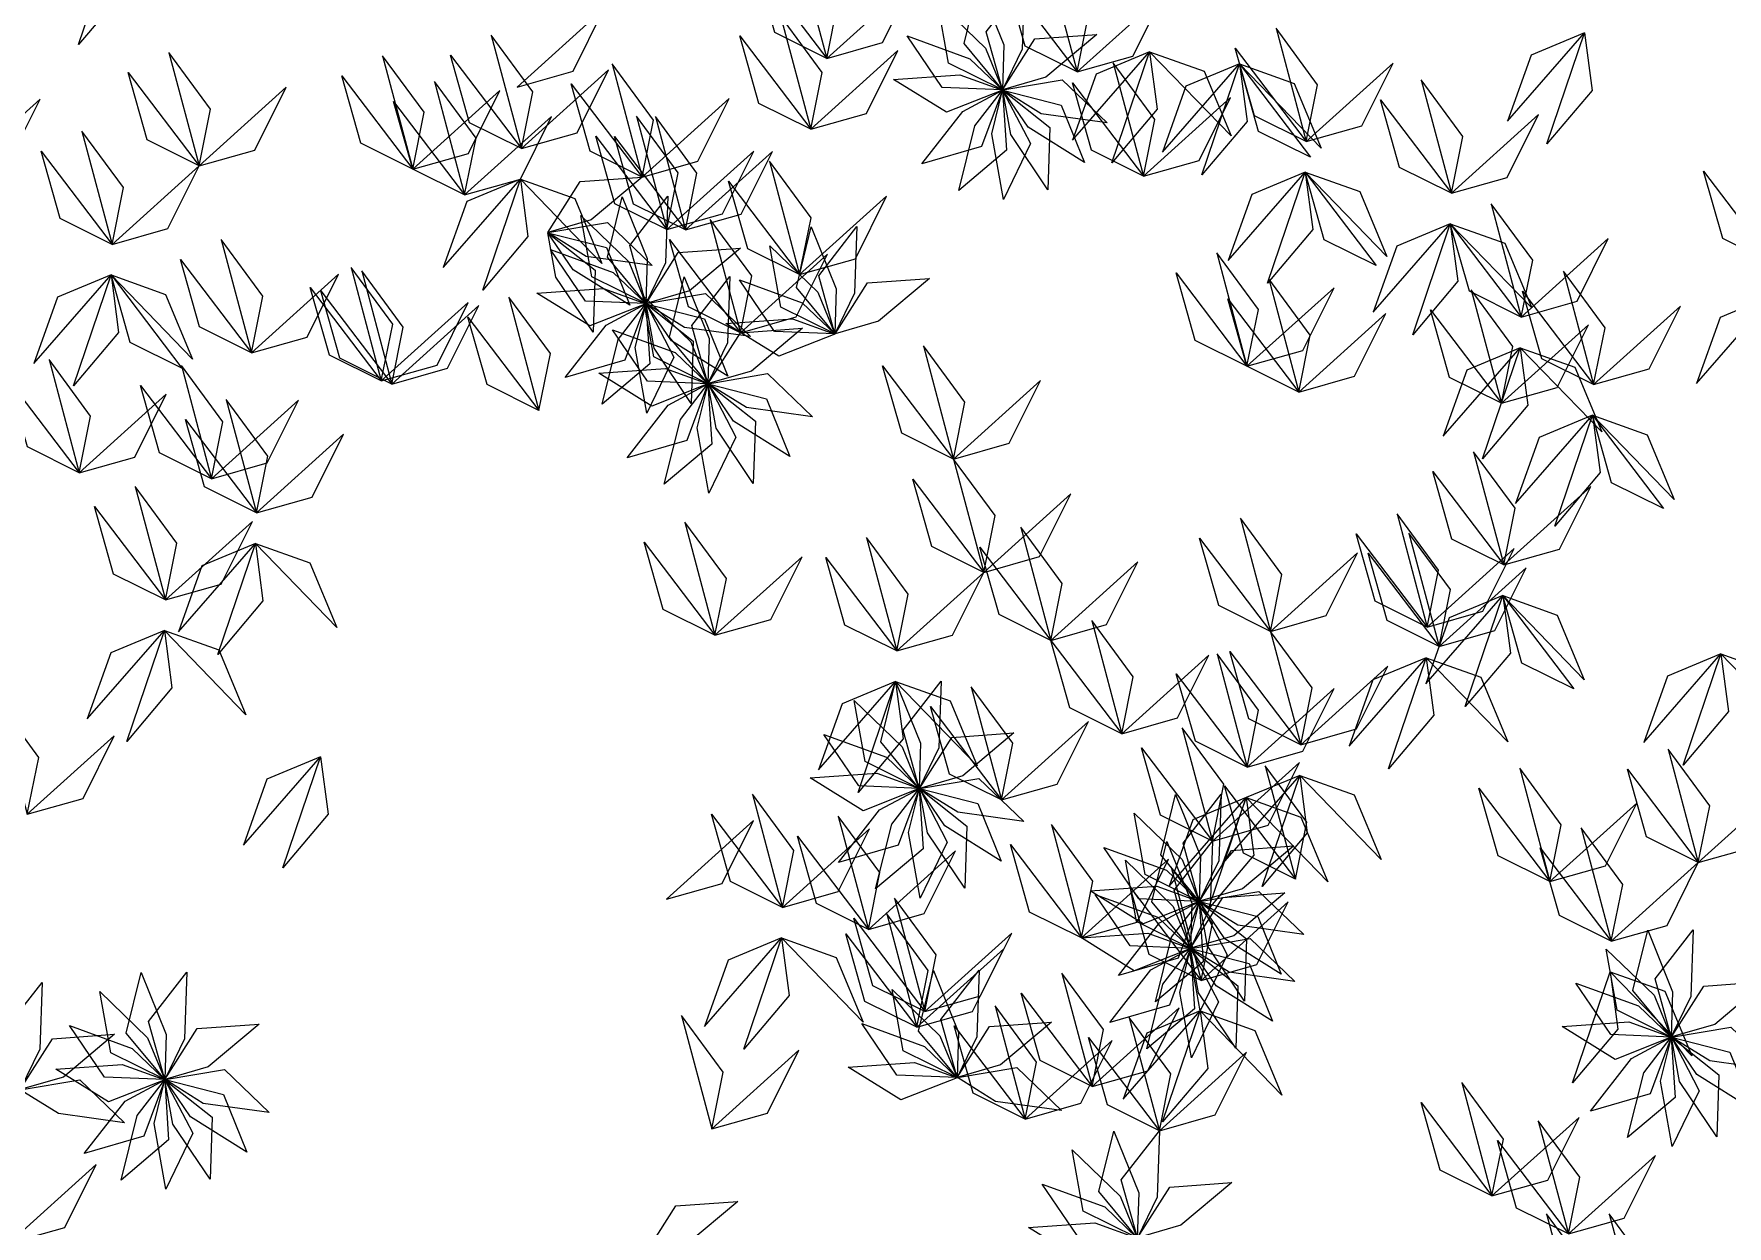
# Model space of a CAD drawing. Header units: inches. Extents: x 4350 to 28384, y -6772 to 993.
# Drawn here: x 15298.2 to 15384.8, y -3448.7 to -3387.7 of the extents above; entities that cross this region are included whole.
import ezdxf

# ---------------------------------------------------------------- set-up
doc = ezdxf.new("R2010")
doc.units = ezdxf.units.IN
doc.header["$MEASUREMENT"] = 0
doc.layers.add('ARREDAMENTO', color=2, linetype='Continuous', lineweight=18)

# ---------------------------------------------------------------- blocks, each defined once
blk = doc.blocks.new('chioma jacaranda')
at = {"layer": 'ARREDAMENTO', "lineweight": 0}
for points in [[(14363.769, -3380.276), (14364.158, -3383.214), (14361.843, -3385.956), (14363.769, -3380.276)], [(14400.12, -3386.659), (14400.705, -3383.753), (14398.577, -3380.863), (14400.12, -3386.659)], [(14400.12, -3386.659), (14397.466, -3385.338), (14396.489, -3381.885), (14400.12, -3386.659)], [(14412.932, -3387.353), (14413.517, -3384.447), (14411.39, -3381.557), (14412.932, -3387.353)], [(14400.12, -3386.659), (14402.972, -3385.852), (14404.572, -3382.64), (14400.12, -3386.659)], [(14407.907, -3382.803), (14409.184, -3385.963), (14409.111, -3388.269), (14407.145, -3385.892), (14407.907, -3382.803)], [(14410.238, -3382.784), (14410.119, -3386.19), (14409.115, -3388.267), (14408.285, -3385.296), (14410.238, -3382.784)], [(14412.932, -3387.353), (14410.278, -3386.032), (14409.301, -3382.579), (14412.932, -3387.353)], [(14405.786, -3383.768), (14408.238, -3386.136), (14409.109, -3388.272), (14406.346, -3386.9), (14405.786, -3383.768)], [(14412.932, -3387.353), (14415.785, -3386.546), (14417.384, -3383.334), (14412.932, -3387.353)], [(14384.287, -3388.128), (14387.14, -3387.321), (14388.74, -3384.109), (14384.287, -3388.128)], [(14399.3, -3390.283), (14399.885, -3387.377), (14397.757, -3384.487), (14399.3, -3390.283)], [(14384.498, -3391.272), (14385.083, -3388.366), (14382.955, -3385.476), (14384.498, -3391.272)], [(14399.3, -3390.283), (14396.646, -3388.962), (14395.669, -3385.509), (14399.3, -3390.283)], [(14404.24, -3385.513), (14407.443, -3386.679), (14409.108, -3388.275), (14406.026, -3388.146), (14404.24, -3385.513)], [(14413.948, -3385.434), (14411.337, -3387.624), (14409.122, -3388.268), (14410.774, -3385.664), (14413.948, -3385.434)], [(14424.655, -3390.915), (14425.24, -3388.009), (14423.113, -3385.119), (14424.655, -3390.915)], [(14424.655, -3390.915), (14425.24, -3388.009), (14423.113, -3385.119), (14424.655, -3390.915)], [(14438.892, -3385.357), (14436.156, -3386.498), (14434.951, -3389.878), (14438.892, -3385.357)], [(14438.892, -3385.357), (14439.282, -3388.296), (14436.966, -3391.037), (14438.892, -3385.357)], [(14368.006, -3392.156), (14368.591, -3389.25), (14366.463, -3386.36), (14368.006, -3392.156)], [(14378.939, -3392.325), (14379.524, -3389.418), (14377.397, -3386.528), (14378.939, -3392.325)], [(14384.498, -3391.272), (14381.844, -3389.951), (14380.867, -3386.498), (14384.498, -3391.272)], [(14399.3, -3390.283), (14402.152, -3389.476), (14403.752, -3386.264), (14399.3, -3390.283)], [(14416.643, -3386.319), (14413.907, -3387.46), (14412.702, -3390.84), (14416.643, -3386.319)], [(14416.643, -3386.319), (14417.033, -3389.258), (14414.717, -3392), (14416.643, -3386.319)], [(14416.643, -3386.319), (14419.436, -3387.315), (14420.817, -3390.627), (14416.643, -3386.319)], [(14424.655, -3390.915), (14422.001, -3389.594), (14421.024, -3386.141), (14424.655, -3390.915)], [(14424.655, -3390.915), (14422.001, -3389.594), (14421.024, -3386.141), (14424.655, -3390.915)], [(14368.006, -3392.156), (14365.352, -3390.835), (14364.375, -3387.382), (14368.006, -3392.156)], [(14384.498, -3391.272), (14387.35, -3390.465), (14388.95, -3387.253), (14384.498, -3391.272)], [(14390.679, -3392.733), (14391.264, -3389.826), (14389.137, -3386.936), (14390.679, -3392.733)], [(14403.538, -3387.735), (14406.938, -3387.498), (14409.109, -3388.279), (14406.241, -3389.415), (14403.538, -3387.735)], [(14416.323, -3392.685), (14416.908, -3389.779), (14414.781, -3386.889), (14416.323, -3392.685)], [(14421.239, -3386.943), (14418.503, -3388.084), (14417.298, -3391.464), (14421.239, -3386.943)], [(14421.239, -3386.943), (14421.629, -3389.882), (14419.313, -3392.623), (14421.239, -3386.943)], [(14424.87, -3391.717), (14422.216, -3390.396), (14421.239, -3386.943), (14424.87, -3391.717)], [(14421.239, -3386.943), (14424.031, -3387.939), (14425.413, -3391.251), (14421.239, -3386.943)], [(14424.655, -3390.915), (14427.508, -3390.108), (14429.107, -3386.896), (14424.655, -3390.915)], [(14424.655, -3390.915), (14427.508, -3390.108), (14429.107, -3386.896), (14424.655, -3390.915)], [(14368.006, -3392.156), (14370.858, -3391.349), (14372.458, -3388.137), (14368.006, -3392.156)], [(14378.939, -3392.325), (14376.285, -3391.003), (14375.308, -3387.55), (14378.939, -3392.325)], [(14378.939, -3392.325), (14381.792, -3391.518), (14383.391, -3388.305), (14378.939, -3392.325)], [(14381.593, -3393.646), (14382.178, -3390.739), (14380.051, -3387.849), (14381.593, -3393.646)], [(14390.679, -3392.733), (14388.025, -3391.412), (14387.048, -3387.959), (14390.679, -3392.733)], [(14404.983, -3392.06), (14407.081, -3389.374), (14409.114, -3388.284), (14408.039, -3391.175), (14404.983, -3392.06)], [(14406.879, -3393.414), (14407.704, -3390.107), (14409.118, -3388.285), (14409.312, -3391.363), (14406.879, -3393.414)], [(14409.163, -3393.88), (14408.571, -3390.524), (14409.121, -3388.284), (14410.55, -3391.017), (14409.163, -3393.88)], [(14411.438, -3393.377), (14409.533, -3390.551), (14409.124, -3388.281), (14411.542, -3390.197), (14411.438, -3393.377)], [(14414.462, -3389.964), (14411.086, -3389.49), (14409.126, -3388.274), (14412.167, -3387.759), (14414.462, -3389.964)], [(14413.313, -3391.992), (14410.422, -3390.186), (14409.126, -3388.278), (14412.113, -3389.045), (14413.313, -3391.992)], [(14416.323, -3392.685), (14413.669, -3391.364), (14412.692, -3387.911), (14416.323, -3392.685)], [(14432.08, -3393.556), (14432.665, -3390.65), (14430.538, -3387.76), (14432.08, -3393.556)], [(14355.426, -3392.759), (14358.279, -3391.952), (14359.878, -3388.74), (14355.426, -3392.759)], [(14381.593, -3393.646), (14378.939, -3392.325), (14377.962, -3388.872), (14381.593, -3393.646)], [(14390.679, -3392.733), (14393.532, -3391.926), (14395.131, -3388.714), (14390.679, -3392.733)], [(14416.323, -3392.685), (14419.176, -3391.878), (14420.775, -3388.666), (14416.323, -3392.685)], [(14432.08, -3393.556), (14429.427, -3392.235), (14428.45, -3388.782), (14432.08, -3393.556)], [(14381.593, -3393.646), (14384.446, -3392.839), (14386.045, -3389.626), (14381.593, -3393.646)], [(14391.932, -3395.42), (14392.517, -3392.514), (14390.39, -3389.624), (14391.932, -3395.42)], [(14392.896, -3395.435), (14393.481, -3392.529), (14391.353, -3389.639), (14392.896, -3395.435)], [(14432.08, -3393.556), (14434.933, -3392.749), (14436.533, -3389.537), (14432.08, -3393.556)], [(14363.554, -3396.175), (14364.138, -3393.269), (14362.011, -3390.379), (14363.554, -3396.175)], [(14391.932, -3395.42), (14389.278, -3394.099), (14388.301, -3390.646), (14391.932, -3395.42)], [(14392.896, -3395.435), (14390.242, -3394.114), (14389.265, -3390.661), (14392.896, -3395.435)], [(14363.554, -3396.175), (14360.9, -3394.854), (14359.923, -3391.401), (14363.554, -3396.175)], [(14391.932, -3395.42), (14394.785, -3394.613), (14396.384, -3391.401), (14391.932, -3395.42)], [(14392.896, -3395.435), (14395.749, -3394.629), (14397.348, -3391.416), (14392.896, -3395.435)], [(14363.554, -3396.175), (14366.406, -3395.368), (14368.006, -3392.156), (14363.554, -3396.175)], [(14390.679, -3392.733), (14388.068, -3394.923), (14385.853, -3395.567), (14387.506, -3392.962), (14390.679, -3392.733)], [(14398.732, -3397.72), (14399.317, -3394.814), (14397.19, -3391.924), (14398.732, -3397.72)], [(14424.603, -3392.482), (14421.867, -3393.623), (14420.661, -3397.003), (14424.603, -3392.482)], [(14424.603, -3392.482), (14424.992, -3395.421), (14422.677, -3398.162), (14424.603, -3392.482)], [(14428.234, -3397.256), (14425.58, -3395.935), (14424.603, -3392.482), (14428.234, -3397.256)], [(14424.603, -3392.482), (14427.395, -3393.478), (14428.777, -3396.79), (14424.603, -3392.482)], [(14448.621, -3397.202), (14445.967, -3395.881), (14444.99, -3392.428), (14448.621, -3397.202)], [(14384.446, -3392.839), (14381.709, -3393.98), (14380.504, -3397.36), (14384.446, -3392.839)], [(14384.446, -3392.839), (14384.835, -3395.778), (14382.52, -3398.519), (14384.446, -3392.839)], [(14384.446, -3392.839), (14387.238, -3393.834), (14388.619, -3397.146), (14384.446, -3392.839)], [(14398.732, -3397.72), (14396.079, -3396.399), (14395.102, -3392.946), (14398.732, -3397.72)], [(14389.661, -3393.736), (14390.938, -3396.896), (14390.865, -3399.201), (14388.899, -3396.825), (14389.661, -3393.736)], [(14391.992, -3393.717), (14391.872, -3397.123), (14390.869, -3399.2), (14390.039, -3396.229), (14391.992, -3393.717)], [(14398.732, -3397.72), (14401.585, -3396.913), (14403.184, -3393.701), (14398.732, -3397.72)], [(14435.659, -3399.897), (14436.244, -3396.991), (14434.116, -3394.101), (14435.659, -3399.897)], [(14391.193, -3397.263), (14387.818, -3396.789), (14385.857, -3395.573), (14388.898, -3395.058), (14391.193, -3397.263)], [(14387.54, -3394.701), (14389.991, -3397.069), (14390.863, -3399.204), (14388.1, -3397.833), (14387.54, -3394.701)], [(14395.701, -3400.695), (14396.286, -3397.789), (14394.159, -3394.899), (14395.701, -3400.695)], [(14399.333, -3395.286), (14400.609, -3398.446), (14400.537, -3400.752), (14398.571, -3398.375), (14399.333, -3395.286)], [(14401.663, -3395.267), (14401.544, -3398.673), (14400.54, -3400.75), (14399.711, -3397.779), (14401.663, -3395.267)], [(14432.028, -3395.123), (14429.292, -3396.264), (14428.087, -3399.644), (14432.028, -3395.123)], [(14432.028, -3395.123), (14432.418, -3398.062), (14430.102, -3400.803), (14432.028, -3395.123)], [(14435.659, -3399.897), (14433.005, -3398.576), (14432.028, -3395.123), (14435.659, -3399.897)], [(14432.028, -3395.123), (14434.82, -3396.118), (14436.202, -3399.43), (14432.028, -3395.123)], [(14370.683, -3401.724), (14371.268, -3398.818), (14369.141, -3395.928), (14370.683, -3401.724)], [(14388.17, -3400.676), (14386.264, -3397.85), (14385.855, -3395.58), (14388.273, -3397.496), (14388.17, -3400.676)], [(14390.044, -3399.291), (14387.153, -3397.485), (14385.857, -3395.577), (14388.845, -3396.344), (14390.044, -3399.291)], [(14395.701, -3400.695), (14393.048, -3399.374), (14392.071, -3395.921), (14395.701, -3400.695)], [(14435.659, -3399.897), (14438.511, -3399.09), (14440.111, -3395.878), (14435.659, -3399.897)], [(14370.683, -3401.724), (14368.029, -3400.403), (14367.052, -3396.95), (14370.683, -3401.724)], [(14385.994, -3396.446), (14389.197, -3397.611), (14390.862, -3399.208), (14387.78, -3399.079), (14385.994, -3396.446)], [(14395.702, -3396.367), (14393.091, -3398.557), (14390.876, -3399.201), (14392.528, -3396.596), (14395.702, -3396.367)], [(14395.701, -3400.695), (14398.554, -3399.888), (14400.154, -3396.676), (14395.701, -3400.695)], [(14397.211, -3396.251), (14399.663, -3398.619), (14400.535, -3400.755), (14397.772, -3399.384), (14397.211, -3396.251)], [(14421.623, -3402.412), (14422.208, -3399.505), (14420.081, -3396.615), (14421.623, -3402.412)], [(14363.501, -3397.742), (14360.765, -3398.883), (14359.56, -3402.263), (14363.501, -3397.742)], [(14363.501, -3397.742), (14363.891, -3400.681), (14361.575, -3403.422), (14363.501, -3397.742)], [(14367.132, -3402.516), (14364.478, -3401.195), (14363.501, -3397.742), (14367.132, -3402.516)], [(14363.501, -3397.742), (14366.293, -3398.738), (14367.675, -3402.05), (14363.501, -3397.742)], [(14370.683, -3401.724), (14373.536, -3400.917), (14375.135, -3397.705), (14370.683, -3401.724)], [(14377.329, -3403.161), (14377.914, -3400.255), (14375.786, -3397.365), (14377.329, -3403.161)], [(14377.87, -3403.32), (14378.455, -3400.414), (14376.327, -3397.524), (14377.87, -3403.32)], [(14392.834, -3397.834), (14394.111, -3400.994), (14394.038, -3403.3), (14392.072, -3400.923), (14392.834, -3397.834)], [(14395.165, -3397.815), (14395.046, -3401.221), (14394.042, -3403.298), (14393.212, -3400.327), (14395.165, -3397.815)], [(14405.374, -3397.917), (14402.763, -3400.108), (14400.548, -3400.751), (14402.2, -3398.147), (14405.374, -3397.917)], [(14421.623, -3402.412), (14418.97, -3401.091), (14417.993, -3397.637), (14421.623, -3402.412)], [(14439.357, -3403.351), (14439.942, -3400.444), (14437.814, -3397.554), (14439.357, -3403.351)], [(14377.329, -3403.161), (14374.675, -3401.84), (14373.698, -3398.387), (14377.329, -3403.161)], [(14377.87, -3403.32), (14375.216, -3401.999), (14374.239, -3398.546), (14377.87, -3403.32)], [(14385.292, -3398.668), (14388.692, -3398.43), (14390.863, -3399.212), (14387.995, -3400.347), (14385.292, -3398.668)], [(14396.215, -3400.897), (14392.84, -3400.422), (14390.88, -3399.207), (14393.921, -3398.692), (14396.215, -3400.897)], [(14395.666, -3397.996), (14398.869, -3399.162), (14400.534, -3400.758), (14397.452, -3400.63), (14395.666, -3397.996)], [(14421.623, -3402.412), (14424.476, -3401.605), (14426.076, -3398.392), (14421.623, -3402.412)], [(14424.277, -3403.733), (14424.862, -3400.826), (14422.735, -3397.936), (14424.277, -3403.733)], [(14434.644, -3404.304), (14435.228, -3401.398), (14433.101, -3398.508), (14434.644, -3404.304)], [(14439.357, -3403.351), (14436.703, -3402.029), (14435.726, -3398.576), (14439.357, -3403.351)], [(14448.569, -3398.769), (14445.833, -3399.91), (14444.627, -3403.29), (14448.569, -3398.769)], [(14377.329, -3403.161), (14380.181, -3402.354), (14381.781, -3399.142), (14377.329, -3403.161)], [(14377.87, -3403.32), (14380.722, -3402.514), (14382.322, -3399.301), (14377.87, -3403.32)], [(14385.396, -3404.669), (14385.981, -3401.763), (14383.853, -3398.873), (14385.396, -3404.669)], [(14386.736, -3402.993), (14388.835, -3400.307), (14390.868, -3399.217), (14389.793, -3402.108), (14386.736, -3402.993)], [(14388.633, -3404.347), (14389.458, -3401.04), (14390.871, -3399.217), (14391.065, -3402.296), (14388.633, -3404.347)], [(14390.917, -3404.813), (14390.325, -3401.456), (14390.875, -3399.216), (14392.304, -3401.95), (14390.917, -3404.813)], [(14390.713, -3398.799), (14393.165, -3401.167), (14394.036, -3403.303), (14391.273, -3401.932), (14390.713, -3398.799)], [(14393.192, -3404.31), (14391.286, -3401.484), (14390.878, -3399.214), (14393.295, -3401.13), (14393.192, -3404.31)], [(14395.067, -3402.925), (14392.176, -3401.118), (14390.88, -3399.211), (14393.867, -3399.978), (14395.067, -3402.925)], [(14424.277, -3403.733), (14421.623, -3402.412), (14420.646, -3398.959), (14424.277, -3403.733)], [(14434.644, -3404.304), (14431.99, -3402.983), (14431.013, -3399.53), (14434.644, -3404.304)], [(14439.357, -3403.351), (14442.209, -3402.544), (14443.809, -3399.331), (14439.357, -3403.351)], [(14385.396, -3404.669), (14382.742, -3403.348), (14381.765, -3399.895), (14385.396, -3404.669)], [(14398.875, -3400.465), (14396.264, -3402.656), (14394.049, -3403.299), (14395.701, -3400.695), (14398.875, -3400.465)], [(14394.964, -3400.218), (14398.364, -3399.981), (14400.534, -3400.762), (14397.667, -3401.898), (14394.964, -3400.218)], [(14424.277, -3403.733), (14427.13, -3402.926), (14428.729, -3399.714), (14424.277, -3403.733)], [(14434.644, -3404.304), (14437.496, -3403.497), (14439.096, -3400.285), (14434.644, -3404.304)], [(14389.167, -3400.544), (14392.37, -3401.71), (14394.035, -3403.306), (14390.953, -3403.177), (14389.167, -3400.544)], [(14406.61, -3407.161), (14407.195, -3404.255), (14405.067, -3401.365), (14406.61, -3407.161)], [(14361.874, -3407.864), (14362.459, -3404.958), (14360.332, -3402.068), (14361.874, -3407.864)], [(14435.607, -3401.464), (14432.87, -3402.605), (14431.665, -3405.985), (14435.607, -3401.464)], [(14435.607, -3401.464), (14435.996, -3404.403), (14433.681, -3407.144), (14435.607, -3401.464)], [(14435.607, -3401.464), (14438.399, -3402.459), (14439.78, -3405.771), (14435.607, -3401.464)], [(14361.874, -3407.864), (14359.22, -3406.543), (14358.243, -3403.09), (14361.874, -3407.864)], [(14368.644, -3408.164), (14369.229, -3405.258), (14367.101, -3402.368), (14368.644, -3408.164)], [(14388.465, -3402.766), (14391.865, -3402.529), (14394.036, -3403.31), (14391.168, -3404.446), (14388.465, -3402.766)], [(14399.389, -3404.995), (14396.013, -3404.521), (14394.053, -3403.305), (14397.094, -3402.791), (14399.389, -3404.995)], [(14406.61, -3407.161), (14403.956, -3405.84), (14402.979, -3402.387), (14406.61, -3407.161)], [(14361.874, -3407.864), (14364.727, -3407.057), (14366.326, -3403.845), (14361.874, -3407.864)], [(14368.644, -3408.164), (14365.99, -3406.843), (14365.013, -3403.39), (14368.644, -3408.164)], [(14389.91, -3407.091), (14392.008, -3404.405), (14394.041, -3403.315), (14392.966, -3406.206), (14389.91, -3407.091)], [(14391.806, -3408.446), (14392.631, -3405.138), (14394.045, -3403.316), (14394.239, -3406.394), (14391.806, -3408.446)], [(14394.09, -3408.912), (14393.498, -3405.555), (14394.048, -3403.315), (14395.477, -3406.048), (14394.09, -3408.912)], [(14396.365, -3408.408), (14394.46, -3405.583), (14394.051, -3403.312), (14396.469, -3405.228), (14396.365, -3408.408)], [(14398.24, -3407.023), (14395.349, -3405.217), (14394.053, -3403.309), (14397.04, -3404.076), (14398.24, -3407.023)], [(14406.61, -3407.161), (14409.462, -3406.355), (14411.062, -3403.142), (14406.61, -3407.161)], [(14368.644, -3408.164), (14371.496, -3407.357), (14373.096, -3404.145), (14368.644, -3408.164)], [(14370.94, -3409.91), (14371.525, -3407.004), (14369.398, -3404.114), (14370.94, -3409.91)], [(14370.94, -3409.91), (14368.286, -3408.589), (14367.309, -3405.136), (14370.94, -3409.91)], [(14439.304, -3404.917), (14436.568, -3406.058), (14435.363, -3409.439), (14439.304, -3404.917)], [(14439.304, -3404.917), (14439.694, -3407.856), (14437.378, -3410.598), (14439.304, -3404.917)], [(14442.935, -3409.692), (14440.281, -3408.371), (14439.304, -3404.917), (14442.935, -3409.692)], [(14439.304, -3404.917), (14442.097, -3405.913), (14443.478, -3409.225), (14439.304, -3404.917)], [(14370.94, -3409.91), (14373.793, -3409.103), (14375.392, -3405.891), (14370.94, -3409.91)], [(14408.152, -3412.958), (14408.737, -3410.051), (14406.61, -3407.161), (14408.152, -3412.958)], [(14434.762, -3412.579), (14435.347, -3409.672), (14433.22, -3406.782), (14434.762, -3412.579)], [(14408.152, -3412.958), (14405.499, -3411.637), (14404.522, -3408.184), (14408.152, -3412.958)], [(14434.762, -3412.579), (14432.109, -3411.258), (14431.132, -3407.804), (14434.762, -3412.579)], [(14366.283, -3414.366), (14366.868, -3411.46), (14364.74, -3408.57), (14366.283, -3414.366)], [(14408.152, -3412.958), (14411.005, -3412.151), (14412.604, -3408.939), (14408.152, -3412.958)], [(14434.762, -3412.579), (14437.615, -3411.772), (14439.215, -3408.559), (14434.762, -3412.579)], [(14366.283, -3414.366), (14363.629, -3413.045), (14362.652, -3409.592), (14366.283, -3414.366)], [(14430.843, -3415.756), (14431.428, -3412.85), (14429.301, -3409.96), (14430.843, -3415.756)], [(14366.283, -3414.366), (14369.135, -3413.559), (14370.735, -3410.347), (14366.283, -3414.366)], [(14394.404, -3416.179), (14394.989, -3413.273), (14392.861, -3410.383), (14394.404, -3416.179)], [(14411.59, -3416.439), (14412.175, -3413.533), (14410.047, -3410.643), (14411.59, -3416.439)], [(14422.83, -3415.98), (14423.415, -3413.074), (14421.287, -3410.184), (14422.83, -3415.98)], [(14370.888, -3411.477), (14368.152, -3412.618), (14366.946, -3415.998), (14370.888, -3411.477)], [(14370.888, -3411.477), (14371.277, -3414.416), (14368.962, -3417.157), (14370.888, -3411.477)], [(14370.888, -3411.477), (14373.68, -3412.472), (14375.062, -3415.784), (14370.888, -3411.477)], [(14394.404, -3416.179), (14391.75, -3414.858), (14390.773, -3411.405), (14394.404, -3416.179)], [(14403.7, -3416.977), (14404.285, -3414.071), (14402.158, -3411.181), (14403.7, -3416.977)], [(14411.59, -3416.439), (14408.936, -3415.118), (14407.959, -3411.665), (14411.59, -3416.439)], [(14422.83, -3415.98), (14420.176, -3414.659), (14419.199, -3411.206), (14422.83, -3415.98)], [(14430.843, -3415.756), (14428.189, -3414.435), (14427.212, -3410.982), (14430.843, -3415.756)], [(14431.454, -3416.745), (14432.039, -3413.839), (14429.911, -3410.949), (14431.454, -3416.745)], [(14430.843, -3415.756), (14433.696, -3414.95), (14435.295, -3411.737), (14430.843, -3415.756)], [(14394.404, -3416.179), (14397.256, -3415.372), (14398.856, -3412.16), (14394.404, -3416.179)], [(14403.7, -3416.977), (14401.046, -3415.656), (14400.069, -3412.203), (14403.7, -3416.977)], [(14411.59, -3416.439), (14414.442, -3415.632), (14416.042, -3412.42), (14411.59, -3416.439)], [(14422.83, -3415.98), (14425.682, -3415.173), (14427.282, -3411.961), (14422.83, -3415.98)], [(14431.454, -3416.745), (14428.8, -3415.424), (14427.823, -3411.971), (14431.454, -3416.745)], [(14403.7, -3416.977), (14406.553, -3416.17), (14408.152, -3412.958), (14403.7, -3416.977)], [(14431.454, -3416.745), (14434.306, -3415.938), (14435.906, -3412.726), (14431.454, -3416.745)], [(14434.71, -3414.146), (14431.974, -3415.286), (14430.769, -3418.667), (14434.71, -3414.146)], [(14434.71, -3414.146), (14435.1, -3417.084), (14432.784, -3419.826), (14434.71, -3414.146)], [(14438.341, -3418.92), (14435.687, -3417.599), (14434.71, -3414.146), (14438.341, -3418.92)], [(14434.71, -3414.146), (14437.502, -3415.141), (14438.884, -3418.453), (14434.71, -3414.146)], [(14366.23, -3415.933), (14363.494, -3417.074), (14362.289, -3420.454), (14366.23, -3415.933)], [(14366.23, -3415.933), (14366.62, -3418.872), (14364.304, -3421.613), (14366.23, -3415.933)], [(14366.23, -3415.933), (14369.023, -3416.928), (14370.404, -3420.24), (14366.23, -3415.933)], [(14415.221, -3421.213), (14415.806, -3418.307), (14413.678, -3415.417), (14415.221, -3421.213)], [(14424.372, -3421.776), (14424.957, -3418.87), (14422.83, -3415.98), (14424.372, -3421.776)], [(14415.221, -3421.213), (14412.567, -3419.892), (14411.59, -3416.439), (14415.221, -3421.213)], [(14415.221, -3421.213), (14418.073, -3420.406), (14419.673, -3417.194), (14415.221, -3421.213)], [(14421.636, -3422.917), (14422.221, -3420.011), (14420.094, -3417.121), (14421.636, -3422.917)], [(14424.372, -3421.776), (14421.718, -3420.455), (14420.741, -3417.002), (14424.372, -3421.776)], [(14424.372, -3421.776), (14427.225, -3420.97), (14428.824, -3417.757), (14424.372, -3421.776)], [(14430.791, -3417.323), (14428.055, -3418.464), (14426.849, -3421.844), (14430.791, -3417.323)], [(14430.791, -3417.323), (14431.18, -3420.262), (14428.865, -3423.004), (14430.791, -3417.323)], [(14430.791, -3417.323), (14433.583, -3418.319), (14434.965, -3421.631), (14430.791, -3417.323)], [(14445.874, -3417.134), (14443.138, -3418.275), (14441.933, -3421.655), (14445.874, -3417.134)], [(14445.874, -3417.134), (14446.264, -3420.073), (14443.948, -3422.815), (14445.874, -3417.134)], [(14445.874, -3417.134), (14448.666, -3418.13), (14450.048, -3421.442), (14445.874, -3417.134)], [(14403.648, -3418.544), (14400.912, -3419.685), (14399.706, -3423.065), (14403.648, -3418.544)], [(14403.648, -3418.544), (14404.037, -3421.482), (14401.722, -3424.224), (14403.648, -3418.544)], [(14403.648, -3418.544), (14404.925, -3421.704), (14404.852, -3424.01), (14402.886, -3421.633), (14403.648, -3418.544)], [(14403.648, -3418.544), (14406.44, -3419.539), (14407.822, -3422.851), (14403.648, -3418.544)], [(14405.978, -3418.525), (14405.859, -3421.931), (14404.855, -3424.008), (14404.026, -3421.037), (14405.978, -3418.525)], [(14421.636, -3422.917), (14418.982, -3421.596), (14418.005, -3418.143), (14421.636, -3422.917)], [(14359.218, -3425.333), (14359.803, -3422.427), (14357.675, -3419.537), (14359.218, -3425.333)], [(14401.526, -3419.509), (14403.978, -3421.877), (14404.85, -3424.012), (14402.087, -3422.641), (14401.526, -3419.509)], [(14409.055, -3424.603), (14409.64, -3421.697), (14407.513, -3418.807), (14409.055, -3424.603)], [(14421.636, -3422.917), (14424.489, -3422.111), (14426.088, -3418.898), (14421.636, -3422.917)], [(14409.055, -3424.603), (14406.401, -3423.282), (14405.424, -3419.829), (14409.055, -3424.603)], [(14359.218, -3425.333), (14362.07, -3424.526), (14363.67, -3421.314), (14359.218, -3425.333)], [(14399.981, -3421.254), (14403.184, -3422.42), (14404.849, -3424.016), (14401.767, -3423.887), (14399.981, -3421.254)], [(14409.689, -3421.175), (14407.078, -3423.365), (14404.863, -3424.009), (14406.515, -3421.404), (14409.689, -3421.175)], [(14409.055, -3424.603), (14411.908, -3423.796), (14413.507, -3420.584), (14409.055, -3424.603)], [(14419.856, -3426.707), (14420.441, -3423.801), (14418.313, -3420.911), (14419.856, -3426.707)], [(14419.856, -3426.707), (14417.202, -3425.386), (14416.225, -3421.933), (14419.856, -3426.707)], [(14444.716, -3427.808), (14445.301, -3424.902), (14443.174, -3422.012), (14444.716, -3427.808)], [(14374.216, -3422.39), (14371.48, -3423.531), (14370.274, -3426.911), (14374.216, -3422.39)], [(14374.216, -3422.39), (14374.605, -3425.329), (14372.29, -3428.07), (14374.216, -3422.39)], [(14419.856, -3426.707), (14422.708, -3425.9), (14424.308, -3422.688), (14419.856, -3426.707)], [(14424.104, -3428.651), (14424.689, -3425.745), (14422.561, -3422.855), (14424.104, -3428.651)], [(14437.122, -3428.78), (14437.707, -3425.874), (14435.579, -3422.984), (14437.122, -3428.78)], [(14444.716, -3427.808), (14442.062, -3426.487), (14441.085, -3423.034), (14444.716, -3427.808)], [(14399.279, -3423.476), (14402.679, -3423.238), (14404.849, -3424.02), (14401.982, -3425.155), (14399.279, -3423.476)], [(14410.202, -3425.705), (14406.827, -3425.23), (14404.867, -3424.015), (14407.908, -3423.5), (14410.202, -3425.705)], [(14424.32, -3423.343), (14421.584, -3424.484), (14420.379, -3427.864), (14424.32, -3423.343)], [(14424.104, -3428.651), (14421.45, -3427.33), (14420.473, -3423.877), (14424.104, -3428.651)], [(14424.32, -3423.343), (14424.71, -3426.282), (14422.394, -3429.024), (14424.32, -3423.343)], [(14424.32, -3423.343), (14427.112, -3424.339), (14428.494, -3427.651), (14424.32, -3423.343)], [(14444.716, -3427.808), (14447.569, -3427.002), (14449.168, -3423.789), (14444.716, -3427.808)], [(14397.859, -3430.098), (14398.444, -3427.192), (14396.316, -3424.302), (14397.859, -3430.098)], [(14400.723, -3427.801), (14402.822, -3425.115), (14404.855, -3424.025), (14403.78, -3426.916), (14400.723, -3427.801)], [(14402.62, -3429.155), (14403.445, -3425.848), (14404.858, -3424.025), (14405.052, -3427.104), (14402.62, -3429.155)], [(14404.903, -3429.621), (14404.312, -3426.264), (14404.862, -3424.024), (14406.291, -3426.758), (14404.903, -3429.621)], [(14407.179, -3429.118), (14405.273, -3426.292), (14404.865, -3424.022), (14407.282, -3425.938), (14407.179, -3429.118)], [(14409.053, -3427.733), (14406.163, -3425.926), (14404.866, -3424.019), (14407.854, -3424.786), (14409.053, -3427.733)], [(14417.972, -3424.321), (14419.249, -3427.481), (14419.176, -3429.787), (14417.21, -3427.41), (14417.972, -3424.321)], [(14421.584, -3424.484), (14418.848, -3425.625), (14417.642, -3429.005), (14421.584, -3424.484)], [(14420.303, -3424.302), (14420.184, -3427.709), (14419.18, -3429.785), (14418.35, -3426.814), (14420.303, -3424.302)], [(14421.584, -3424.484), (14421.973, -3427.423), (14419.658, -3430.165), (14421.584, -3424.484)], [(14421.584, -3424.484), (14424.376, -3425.48), (14425.758, -3428.792), (14421.584, -3424.484)], [(14437.122, -3428.78), (14434.468, -3427.459), (14433.491, -3424.006), (14437.122, -3428.78)], [(14437.122, -3428.78), (14439.974, -3427.973), (14441.574, -3424.761), (14437.122, -3428.78)], [(14397.859, -3430.098), (14395.205, -3428.777), (14394.228, -3425.324), (14397.859, -3430.098)], [(14402.252, -3431.227), (14402.837, -3428.321), (14400.71, -3425.431), (14402.252, -3431.227)], [(14415.851, -3425.286), (14418.302, -3427.654), (14419.174, -3429.79), (14416.411, -3428.419), (14415.851, -3425.286)], [(14391.916, -3429.679), (14394.768, -3428.872), (14396.368, -3425.66), (14391.916, -3429.679)], [(14397.859, -3430.098), (14400.711, -3429.292), (14402.311, -3426.079), (14397.859, -3430.098)], [(14402.252, -3431.227), (14399.598, -3429.906), (14398.621, -3426.453), (14402.252, -3431.227)], [(14413.156, -3431.658), (14413.741, -3428.752), (14411.614, -3425.862), (14413.156, -3431.658)], [(14440.264, -3431.827), (14440.849, -3428.921), (14438.722, -3426.031), (14440.264, -3431.827)], [(14402.252, -3431.227), (14405.105, -3430.42), (14406.704, -3427.208), (14402.252, -3431.227)], [(14413.156, -3431.658), (14410.502, -3430.337), (14409.525, -3426.884), (14413.156, -3431.658)], [(14414.305, -3427.031), (14417.508, -3428.197), (14419.173, -3429.793), (14416.091, -3429.665), (14414.305, -3427.031)], [(14417.525, -3426.726), (14418.802, -3429.886), (14418.729, -3432.192), (14416.763, -3429.815), (14417.525, -3426.726)], [(14419.856, -3426.707), (14419.737, -3430.113), (14418.733, -3432.19), (14417.903, -3429.219), (14419.856, -3426.707)], [(14424.013, -3426.952), (14421.402, -3429.143), (14419.187, -3429.786), (14420.839, -3427.182), (14424.013, -3426.952)], [(14440.264, -3431.827), (14437.61, -3430.506), (14436.633, -3427.053), (14440.264, -3431.827)], [(14413.156, -3431.658), (14416.009, -3430.852), (14417.608, -3427.639), (14413.156, -3431.658)], [(14415.404, -3427.691), (14417.855, -3430.059), (14418.727, -3432.195), (14415.964, -3430.824), (14415.404, -3427.691)], [(14419.28, -3433.832), (14419.865, -3430.925), (14417.738, -3428.035), (14419.28, -3433.832)], [(14440.264, -3431.827), (14443.117, -3431.021), (14444.716, -3427.808), (14440.264, -3431.827)], [(14413.603, -3429.253), (14417.003, -3429.016), (14419.174, -3429.797), (14416.306, -3430.933), (14413.603, -3429.253)], [(14419.28, -3433.832), (14416.626, -3432.511), (14415.649, -3429.058), (14419.28, -3433.832)], [(14405.137, -3435.429), (14405.722, -3432.523), (14403.595, -3429.633), (14405.137, -3435.429)], [(14413.858, -3429.436), (14417.061, -3430.602), (14418.726, -3432.198), (14415.644, -3432.07), (14413.858, -3429.436)], [(14415.047, -3433.578), (14417.146, -3430.892), (14419.179, -3429.802), (14418.104, -3432.693), (14415.047, -3433.578)], [(14416.944, -3434.933), (14417.769, -3431.625), (14419.183, -3429.803), (14419.376, -3432.881), (14416.944, -3434.933)], [(14419.228, -3435.399), (14418.636, -3432.042), (14419.186, -3429.802), (14420.615, -3432.535), (14419.228, -3435.399)], [(14423.566, -3429.357), (14420.955, -3431.548), (14418.74, -3432.191), (14420.392, -3429.587), (14423.566, -3429.357)], [(14421.503, -3434.895), (14419.597, -3432.07), (14419.189, -3429.799), (14421.606, -3431.715), (14421.503, -3434.895)], [(14424.526, -3431.482), (14421.151, -3431.008), (14419.191, -3429.792), (14422.232, -3429.278), (14424.526, -3431.482)], [(14423.378, -3433.51), (14420.487, -3431.704), (14419.191, -3429.796), (14422.178, -3430.563), (14423.378, -3433.51)], [(14419.28, -3433.832), (14422.133, -3433.025), (14423.732, -3429.812), (14419.28, -3433.832)], [(14405.137, -3435.429), (14402.484, -3434.108), (14401.507, -3430.655), (14405.137, -3435.429)], [(14404.731, -3436.233), (14405.316, -3433.327), (14403.189, -3430.437), (14404.731, -3436.233)], [(14397.806, -3431.665), (14395.07, -3432.806), (14393.865, -3436.186), (14397.806, -3431.665)], [(14397.806, -3431.665), (14398.196, -3434.604), (14395.881, -3437.346), (14397.806, -3431.665)], [(14397.806, -3431.665), (14400.599, -3432.661), (14401.98, -3435.973), (14397.806, -3431.665)], [(14404.731, -3436.233), (14402.078, -3434.912), (14401.101, -3431.459), (14404.731, -3436.233)], [(14405.137, -3435.429), (14407.99, -3434.622), (14409.59, -3431.41), (14405.137, -3435.429)], [(14413.156, -3431.658), (14416.556, -3431.421), (14418.727, -3432.202), (14415.859, -3433.338), (14413.156, -3431.658)], [(14424.08, -3433.887), (14420.704, -3433.413), (14418.744, -3432.197), (14421.785, -3431.683), (14424.08, -3433.887)], [(14442.125, -3431.265), (14443.401, -3434.425), (14443.329, -3436.73), (14441.363, -3434.354), (14442.125, -3431.265)], [(14444.455, -3431.246), (14444.336, -3434.652), (14443.332, -3436.729), (14442.502, -3433.758), (14444.455, -3431.246)], [(14404.731, -3436.233), (14407.584, -3435.427), (14409.184, -3432.214), (14404.731, -3436.233)], [(14414.6, -3435.983), (14416.699, -3433.297), (14418.732, -3432.207), (14417.657, -3435.098), (14414.6, -3435.983)], [(14416.497, -3437.338), (14417.322, -3434.03), (14418.736, -3432.208), (14418.93, -3435.286), (14416.497, -3437.338)], [(14418.781, -3437.804), (14418.189, -3434.447), (14418.739, -3432.207), (14420.168, -3434.94), (14418.781, -3437.804)], [(14421.056, -3437.3), (14419.151, -3434.475), (14418.742, -3432.204), (14421.16, -3434.12), (14421.056, -3437.3)], [(14422.931, -3435.915), (14420.04, -3434.109), (14418.744, -3432.201), (14421.731, -3432.968), (14422.931, -3435.915)], [(14440.003, -3432.23), (14442.455, -3434.598), (14443.327, -3436.733), (14440.564, -3435.362), (14440.003, -3432.23)], [(14365.044, -3433.438), (14366.321, -3436.598), (14366.249, -3438.904), (14364.282, -3436.527), (14365.044, -3433.438)], [(14367.375, -3433.419), (14367.256, -3436.825), (14366.252, -3438.902), (14365.422, -3435.931), (14367.375, -3433.419)], [(14405.585, -3433.336), (14406.862, -3436.496), (14406.789, -3438.802), (14404.823, -3436.425), (14405.585, -3433.336)], [(14407.916, -3433.317), (14407.797, -3436.723), (14406.793, -3438.8), (14405.963, -3435.829), (14407.916, -3433.317)], [(14440.212, -3433.394), (14440.601, -3436.333), (14438.286, -3439.075), (14440.212, -3433.394)], [(14440.212, -3433.394), (14443.004, -3434.39), (14444.386, -3437.702), (14440.212, -3433.394)], [(14359.972, -3433.94), (14359.853, -3437.346), (14358.849, -3439.423), (14358.019, -3436.452), (14359.972, -3433.94)], [(14403.464, -3434.301), (14405.916, -3436.669), (14406.787, -3438.805), (14404.024, -3437.433), (14403.464, -3434.301)], [(14413.701, -3439.261), (14414.286, -3436.355), (14412.158, -3433.465), (14413.701, -3439.261)], [(14438.458, -3433.974), (14441.661, -3435.14), (14443.326, -3436.737), (14440.244, -3436.608), (14438.458, -3433.974)], [(14448.166, -3433.895), (14445.554, -3436.086), (14443.339, -3436.73), (14444.992, -3434.125), (14448.166, -3433.895)], [(14362.923, -3434.403), (14365.375, -3436.771), (14366.246, -3438.907), (14363.483, -3437.536), (14362.923, -3434.403)], [(14410.275, -3440.929), (14410.86, -3438.023), (14408.732, -3435.133), (14410.275, -3440.929)], [(14413.701, -3439.261), (14411.047, -3437.94), (14410.07, -3434.487), (14413.701, -3439.261)], [(14394.234, -3441.432), (14394.819, -3438.526), (14392.691, -3435.636), (14394.234, -3441.432)], [(14401.919, -3436.046), (14405.121, -3437.212), (14406.786, -3438.808), (14403.704, -3438.679), (14401.919, -3436.046)], [(14411.626, -3435.967), (14409.015, -3438.157), (14406.8, -3438.801), (14408.453, -3436.197), (14411.626, -3435.967)], [(14413.701, -3439.261), (14416.553, -3438.454), (14418.153, -3435.242), (14413.701, -3439.261)], [(14419.228, -3435.399), (14416.492, -3436.54), (14415.286, -3439.92), (14419.228, -3435.399)], [(14417.139, -3441.527), (14417.724, -3438.621), (14415.597, -3435.731), (14417.139, -3441.527)], [(14419.228, -3435.399), (14419.617, -3438.337), (14417.302, -3441.079), (14419.228, -3435.399)], [(14419.228, -3435.399), (14422.02, -3436.394), (14423.401, -3439.706), (14419.228, -3435.399)], [(14437.756, -3436.197), (14441.156, -3435.959), (14443.326, -3436.741), (14440.458, -3437.876), (14437.756, -3436.197)], [(14363.682, -3436.59), (14361.071, -3438.781), (14358.856, -3439.424), (14360.509, -3436.82), (14363.682, -3436.59)], [(14361.378, -3436.148), (14364.58, -3437.314), (14366.245, -3438.91), (14363.164, -3438.781), (14361.378, -3436.148)], [(14371.085, -3436.069), (14368.474, -3438.26), (14366.259, -3438.903), (14367.912, -3436.299), (14371.085, -3436.069)], [(14410.275, -3440.929), (14407.621, -3439.608), (14406.644, -3436.155), (14410.275, -3440.929)], [(14410.275, -3440.929), (14413.127, -3440.122), (14414.727, -3436.91), (14410.275, -3440.929)], [(14417.139, -3441.527), (14414.486, -3440.206), (14413.509, -3436.753), (14417.139, -3441.527)], [(14439.2, -3440.522), (14441.299, -3437.836), (14443.331, -3436.746), (14442.256, -3439.637), (14439.2, -3440.522)], [(14441.097, -3441.876), (14441.921, -3438.569), (14443.335, -3436.746), (14443.529, -3439.825), (14441.097, -3441.876)], [(14443.38, -3442.342), (14442.789, -3438.985), (14443.339, -3436.745), (14444.768, -3439.479), (14443.38, -3442.342)], [(14445.656, -3441.839), (14443.75, -3439.013), (14443.342, -3436.743), (14445.759, -3438.659), (14445.656, -3441.839)], [(14448.679, -3438.426), (14445.304, -3437.951), (14443.343, -3436.736), (14446.385, -3436.221), (14448.679, -3438.426)], [(14447.53, -3440.454), (14444.64, -3438.647), (14443.343, -3436.74), (14446.331, -3437.506), (14447.53, -3440.454)], [(14394.234, -3441.432), (14397.086, -3440.625), (14398.686, -3437.413), (14394.234, -3441.432)], [(14417.139, -3441.527), (14419.992, -3440.72), (14421.591, -3437.508), (14417.139, -3441.527)], [(14360.676, -3438.37), (14364.076, -3438.133), (14366.246, -3438.914), (14363.378, -3440.05), (14360.676, -3438.37)], [(14371.599, -3440.599), (14368.224, -3440.125), (14366.263, -3438.909), (14369.304, -3438.395), (14371.599, -3440.599)], [(14401.216, -3438.268), (14404.617, -3438.031), (14406.787, -3438.812), (14403.919, -3439.948), (14401.216, -3438.268)], [(14412.14, -3440.497), (14408.764, -3440.023), (14406.804, -3438.807), (14409.845, -3438.292), (14412.14, -3440.497)], [(14364.196, -3441.12), (14360.82, -3440.646), (14358.86, -3439.43), (14361.901, -3438.916), (14364.196, -3441.12)], [(14362.12, -3442.695), (14364.218, -3440.009), (14366.251, -3438.919), (14365.176, -3441.81), (14362.12, -3442.695)], [(14364.016, -3444.05), (14364.841, -3440.742), (14366.255, -3438.92), (14366.449, -3441.998), (14364.016, -3444.05)], [(14366.3, -3444.516), (14365.708, -3441.159), (14366.258, -3438.919), (14367.688, -3441.652), (14366.3, -3444.516)], [(14368.576, -3444.012), (14366.67, -3441.187), (14366.261, -3438.916), (14368.679, -3440.832), (14368.576, -3444.012)], [(14370.45, -3442.627), (14367.56, -3440.821), (14366.263, -3438.913), (14369.251, -3439.68), (14370.45, -3442.627)], [(14434.16, -3444.863), (14434.745, -3441.957), (14432.618, -3439.067), (14434.16, -3444.863)], [(14434.16, -3444.863), (14431.506, -3443.542), (14430.529, -3440.089), (14434.16, -3444.863)], [(14434.16, -3444.863), (14437.013, -3444.056), (14438.612, -3440.844), (14434.16, -3444.863)], [(14438.068, -3446.808), (14438.653, -3443.902), (14436.525, -3441.012), (14438.068, -3446.808)], [(14414.809, -3441.546), (14416.085, -3444.706), (14416.013, -3447.012), (14414.047, -3444.635), (14414.809, -3441.546)], [(14417.139, -3441.527), (14417.02, -3444.933), (14416.016, -3447.01), (14415.187, -3444.039), (14417.139, -3441.527)], [(14438.068, -3446.808), (14435.414, -3445.487), (14434.437, -3442.034), (14438.068, -3446.808)], [(14412.687, -3442.511), (14415.139, -3444.879), (14416.011, -3447.014), (14413.248, -3445.643), (14412.687, -3442.511)], [(14438.068, -3446.808), (14440.92, -3446.002), (14442.52, -3442.789), (14438.068, -3446.808)], [(14358.287, -3447.28), (14361.139, -3446.473), (14362.739, -3443.26), (14358.287, -3447.28)], [(14411.142, -3444.256), (14414.345, -3445.422), (14416.01, -3447.018), (14412.928, -3446.889), (14411.142, -3444.256)], [(14420.85, -3444.177), (14418.239, -3446.367), (14416.024, -3447.011), (14417.676, -3444.406), (14420.85, -3444.177)], [(14395.575, -3445.148), (14392.964, -3447.338), (14390.749, -3447.982), (14392.402, -3445.377), (14395.575, -3445.148)], [(14410.44, -3446.478), (14413.84, -3446.24), (14416.01, -3447.022), (14413.143, -3448.157), (14410.44, -3446.478)], [(14438.494, -3451.577), (14439.079, -3448.671), (14436.952, -3445.781), (14438.494, -3451.577)], [(14441.699, -3451.582), (14442.284, -3448.676), (14440.156, -3445.786), (14441.699, -3451.582)]]:
    blk.add_lwpolyline(points, dxfattribs=at)

msp = doc.modelspace()

# ---------------------------------------------------------------- block references
msp.add_blockref('chioma jacaranda', (938.649, -2.319))

doc.saveas('drawing.dxf')
